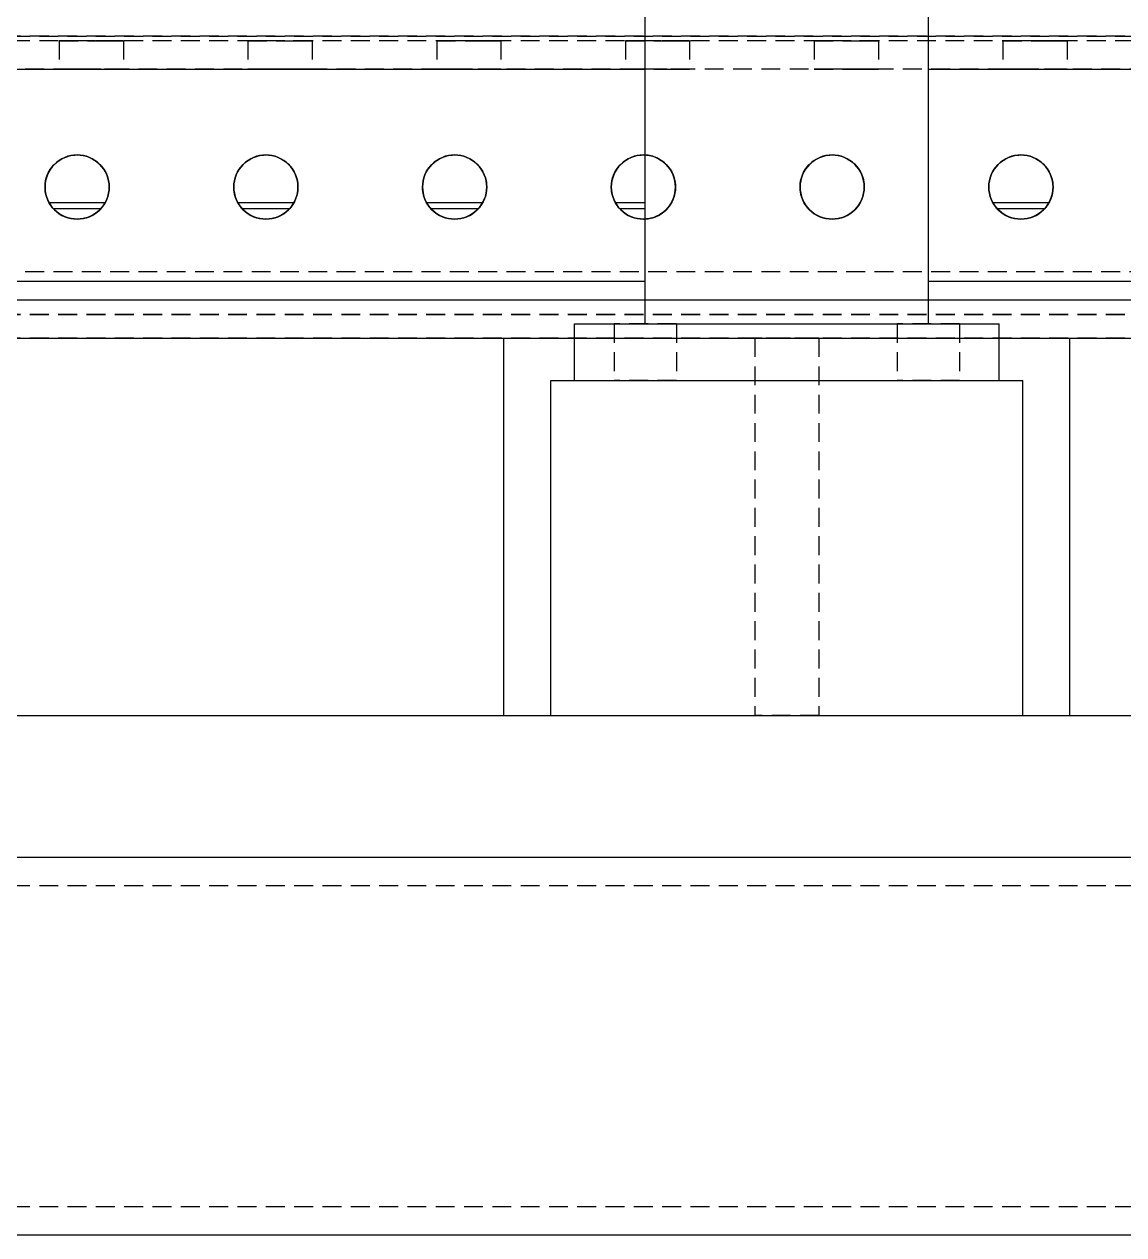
# Model space of a CAD drawing. Header units: metres. Extents: x -200 to 4040, y -1684 to 360.
# Drawn here: x 1394.4 to 1510.9, y -775 to -646.7 of the extents above; entities that cross this region are included whole.
import ezdxf

# ---------------------------------------------------------------- set-up
doc = ezdxf.new("R2010")
doc.units = ezdxf.units.M
doc.linetypes.add('DASHED2', pattern=[3, 2, -1])
for name, color, linetype in [('GIZLI', 8, 'DASHED2'), ('GORUNEN', 7, 'Continuous'), ('TEGET', 9, 'Continuous')]:
    doc.layers.add(name, color=color, linetype=linetype)

msp = doc.modelspace()

# ---------------------------------------------------------------- linework, layer by layer
at = {"layer": 'GIZLI'}
for points in [[(1460.2, -678.5), (1460.2, -601.5)], [(1490.2, -678.5), (1490.2, -601.5)], [(2630, -648), (445, -648)], [(445, -648), (2630, -648)], [(2630, -648), (445, -648)], [(445, -648), (2630, -648)], [(2670, -648.5), (1121.5, -648.5)], [(2670, -648.5), (1121.5, -648.5)], [(1399.87, -648.5), (1398.1, -648.5)], [(1398.1, -648.5), (1403.13, -648.5)], [(1398.1, -648.5), (1398.1, -651.5)], [(1404.9, -648.5), (1399.87, -648.5)], [(1403.13, -648.5), (1404.9, -648.5)], [(1404.9, -648.5), (1404.9, -651.5)], [(1419.87, -648.5), (1418.1, -648.5)], [(1418.1, -648.5), (1423.13, -648.5)], [(1418.1, -648.5), (1418.1, -651.5)], [(1424.9, -648.5), (1419.87, -648.5)], [(1423.13, -648.5), (1424.9, -648.5)], [(1424.9, -648.5), (1424.9, -651.5)], [(1439.87, -648.5), (1438.1, -648.5)], [(1438.1, -648.5), (1443.13, -648.5)], [(1438.1, -648.5), (1438.1, -651.5)], [(1444.9, -648.5), (1439.87, -648.5)], [(1443.13, -648.5), (1444.9, -648.5)], [(1444.9, -648.5), (1444.9, -651.5)], [(1459.87, -648.5), (1458.1, -648.5)], [(1458.1, -648.5), (1463.13, -648.5)], [(1458.1, -648.5), (1458.1, -651.5)], [(1464.9, -648.5), (1459.87, -648.5)], [(1463.13, -648.5), (1464.9, -648.5)], [(1464.9, -648.5), (1464.9, -651.5)], [(1479.87, -648.5), (1478.1, -648.5)], [(1478.1, -648.5), (1483.13, -648.5)], [(1478.1, -648.5), (1478.1, -651.5)], [(1484.9, -648.5), (1479.87, -648.5)], [(1483.13, -648.5), (1484.9, -648.5)], [(1484.9, -648.5), (1484.9, -651.5)], [(1499.87, -648.5), (1498.1, -648.5)], [(1498.1, -648.5), (1503.13, -648.5)], [(1498.1, -648.5), (1498.1, -651.5)], [(1504.9, -648.5), (1499.87, -648.5)], [(1503.13, -648.5), (1504.9, -648.5)], [(1504.9, -648.5), (1504.9, -651.5)], [(3061.5, -651.5), (1121.5, -651.5)], [(3061.5, -651.5), (1121.5, -651.5)], [(1399.87, -651.5), (1398.1, -651.5)], [(1398.1, -651.5), (1403.13, -651.5)], [(1404.9, -651.5), (1399.87, -651.5)], [(1403.13, -651.5), (1404.9, -651.5)], [(1419.87, -651.5), (1418.1, -651.5)], [(1418.1, -651.5), (1423.13, -651.5)], [(1424.9, -651.5), (1419.87, -651.5)], [(1423.13, -651.5), (1424.9, -651.5)], [(1439.87, -651.5), (1438.1, -651.5)], [(1438.1, -651.5), (1443.13, -651.5)], [(1444.9, -651.5), (1439.87, -651.5)], [(1443.13, -651.5), (1444.9, -651.5)], [(1459.87, -651.5), (1458.1, -651.5)], [(1458.1, -651.5), (1463.13, -651.5)], [(1464.9, -651.5), (1459.87, -651.5)], [(1463.13, -651.5), (1464.9, -651.5)], [(1479.87, -651.5), (1478.1, -651.5)], [(1478.1, -651.5), (1483.13, -651.5)], [(1484.9, -651.5), (1479.87, -651.5)], [(1483.13, -651.5), (1484.9, -651.5)], [(1499.87, -651.5), (1498.1, -651.5)], [(1498.1, -651.5), (1503.13, -651.5)], [(1504.9, -651.5), (1499.87, -651.5)], [(1503.13, -651.5), (1504.9, -651.5)], [(1396.6, -664), (1396.615, -663.676), (1396.662, -663.355), (1396.738, -663.04), (1396.845, -662.733), (1396.98, -662.439), (1397.142, -662.158), (1397.331, -661.894), (1397.544, -661.649), (1397.779, -661.426), (1398.034, -661.226), (1398.307, -661.051), (1398.596, -660.903), (1398.897, -660.784), (1399.209, -660.693), (1399.528, -660.633), (1399.763, -660.608), (1400, -660.6)], [(1396.6, -664), (1396.616, -663.667), (1396.665, -663.337), (1396.746, -663.013), (1396.859, -662.699), (1397.001, -662.397), (1397.173, -662.111), (1397.372, -661.843), (1397.596, -661.596), (1397.843, -661.372), (1398.111, -661.173), (1398.397, -661.001), (1398.699, -660.859), (1399.013, -660.746), (1399.337, -660.665), (1399.667, -660.616), (1400, -660.6)], [(1400, -660.6), (1399.667, -660.616), (1399.337, -660.665), (1399.013, -660.746), (1398.699, -660.859), (1398.397, -661.001), (1398.111, -661.173), (1397.843, -661.372), (1397.596, -661.596), (1397.372, -661.843), (1397.173, -662.111), (1397.001, -662.397), (1396.859, -662.699), (1396.746, -663.013), (1396.665, -663.337), (1396.616, -663.667), (1396.6, -664)], [(1400, -660.6), (1400.324, -660.615), (1400.645, -660.662), (1400.96, -660.738), (1401.267, -660.845), (1401.561, -660.98), (1401.842, -661.142), (1402.106, -661.331), (1402.351, -661.544), (1402.574, -661.779), (1402.774, -662.034), (1402.949, -662.307), (1403.097, -662.596), (1403.216, -662.897), (1403.307, -663.209), (1403.367, -663.528), (1403.392, -663.763), (1403.4, -664)], [(1400, -660.6), (1400.333, -660.616), (1400.663, -660.665), (1400.987, -660.746), (1401.301, -660.859), (1401.603, -661.001), (1401.889, -661.173), (1402.157, -661.372), (1402.404, -661.596), (1402.628, -661.843), (1402.827, -662.111), (1402.999, -662.397), (1403.141, -662.699), (1403.254, -663.013), (1403.335, -663.337), (1403.384, -663.667), (1403.4, -664)], [(1403.4, -664), (1403.384, -663.667), (1403.335, -663.337), (1403.254, -663.013), (1403.141, -662.699), (1402.999, -662.397), (1402.827, -662.111), (1402.628, -661.843), (1402.404, -661.596), (1402.157, -661.372), (1401.889, -661.173), (1401.603, -661.001), (1401.301, -660.859), (1400.987, -660.746), (1400.663, -660.665), (1400.333, -660.616), (1400, -660.6)], [(1416.6, -664), (1416.615, -663.676), (1416.662, -663.355), (1416.738, -663.04), (1416.845, -662.733), (1416.98, -662.439), (1417.142, -662.158), (1417.331, -661.894), (1417.544, -661.649), (1417.779, -661.426), (1418.034, -661.226), (1418.307, -661.051), (1418.596, -660.903), (1418.897, -660.784), (1419.209, -660.693), (1419.528, -660.633), (1419.763, -660.608), (1420, -660.6)], [(1416.6, -664), (1416.616, -663.667), (1416.665, -663.337), (1416.746, -663.013), (1416.859, -662.699), (1417.001, -662.397), (1417.173, -662.111), (1417.372, -661.843), (1417.596, -661.596), (1417.843, -661.372), (1418.111, -661.173), (1418.397, -661.001), (1418.699, -660.859), (1419.013, -660.746), (1419.337, -660.665), (1419.667, -660.616), (1420, -660.6)], [(1420, -660.6), (1419.667, -660.616), (1419.337, -660.665), (1419.013, -660.746), (1418.699, -660.859), (1418.397, -661.001), (1418.111, -661.173), (1417.843, -661.372), (1417.596, -661.596), (1417.372, -661.843), (1417.173, -662.111), (1417.001, -662.397), (1416.859, -662.699), (1416.746, -663.013), (1416.665, -663.337), (1416.616, -663.667), (1416.6, -664)], [(1420, -660.6), (1420.324, -660.615), (1420.645, -660.662), (1420.96, -660.738), (1421.267, -660.845), (1421.561, -660.98), (1421.842, -661.142), (1422.106, -661.331), (1422.351, -661.544), (1422.574, -661.779), (1422.774, -662.034), (1422.949, -662.307), (1423.097, -662.596), (1423.216, -662.897), (1423.307, -663.209), (1423.367, -663.528), (1423.392, -663.763), (1423.4, -664)], [(1420, -660.6), (1420.333, -660.616), (1420.663, -660.665), (1420.987, -660.746), (1421.301, -660.859), (1421.603, -661.001), (1421.889, -661.173), (1422.157, -661.372), (1422.404, -661.596), (1422.628, -661.843), (1422.827, -662.111), (1422.999, -662.397), (1423.141, -662.699), (1423.254, -663.013), (1423.335, -663.337), (1423.384, -663.667), (1423.4, -664)], [(1423.4, -664), (1423.384, -663.667), (1423.335, -663.337), (1423.254, -663.013), (1423.141, -662.699), (1422.999, -662.397), (1422.827, -662.111), (1422.628, -661.843), (1422.404, -661.596), (1422.157, -661.372), (1421.889, -661.173), (1421.603, -661.001), (1421.301, -660.859), (1420.987, -660.746), (1420.663, -660.665), (1420.333, -660.616), (1420, -660.6)], [(1436.6, -664), (1436.615, -663.676), (1436.662, -663.355), (1436.738, -663.04), (1436.845, -662.733), (1436.98, -662.439), (1437.142, -662.158), (1437.331, -661.894), (1437.544, -661.649), (1437.779, -661.426), (1438.034, -661.226), (1438.307, -661.051), (1438.596, -660.903), (1438.897, -660.784), (1439.209, -660.693), (1439.528, -660.633), (1439.763, -660.608), (1440, -660.6)], [(1436.6, -664), (1436.616, -663.667), (1436.665, -663.337), (1436.746, -663.013), (1436.859, -662.699), (1437.001, -662.397), (1437.173, -662.111), (1437.372, -661.843), (1437.596, -661.596), (1437.843, -661.372), (1438.111, -661.173), (1438.397, -661.001), (1438.699, -660.859), (1439.013, -660.746), (1439.337, -660.665), (1439.667, -660.616), (1440, -660.6)], [(1440, -660.6), (1439.667, -660.616), (1439.337, -660.665), (1439.013, -660.746), (1438.699, -660.859), (1438.397, -661.001), (1438.111, -661.173), (1437.843, -661.372), (1437.596, -661.596), (1437.372, -661.843), (1437.173, -662.111), (1437.001, -662.397), (1436.859, -662.699), (1436.746, -663.013), (1436.665, -663.337), (1436.616, -663.667), (1436.6, -664)], [(1440, -660.6), (1440.324, -660.615), (1440.645, -660.662), (1440.96, -660.738), (1441.267, -660.845), (1441.561, -660.98), (1441.842, -661.142), (1442.106, -661.331), (1442.351, -661.544), (1442.574, -661.779), (1442.774, -662.034), (1442.949, -662.307), (1443.097, -662.596), (1443.216, -662.897), (1443.307, -663.209), (1443.367, -663.528), (1443.392, -663.763), (1443.4, -664)], [(1440, -660.6), (1440.333, -660.616), (1440.663, -660.665), (1440.987, -660.746), (1441.301, -660.859), (1441.603, -661.001), (1441.889, -661.173), (1442.157, -661.372), (1442.404, -661.596), (1442.628, -661.843), (1442.827, -662.111), (1442.999, -662.397), (1443.141, -662.699), (1443.254, -663.013), (1443.335, -663.337), (1443.384, -663.667), (1443.4, -664)], [(1443.4, -664), (1443.384, -663.667), (1443.335, -663.337), (1443.254, -663.013), (1443.141, -662.699), (1442.999, -662.397), (1442.827, -662.111), (1442.628, -661.843), (1442.404, -661.596), (1442.157, -661.372), (1441.889, -661.173), (1441.603, -661.001), (1441.301, -660.859), (1440.987, -660.746), (1440.663, -660.665), (1440.333, -660.616), (1440, -660.6)], [(1456.6, -664), (1456.615, -663.676), (1456.662, -663.355), (1456.738, -663.04), (1456.845, -662.733), (1456.98, -662.439), (1457.142, -662.158), (1457.331, -661.894), (1457.544, -661.649), (1457.779, -661.426), (1458.034, -661.226), (1458.307, -661.051), (1458.596, -660.903), (1458.897, -660.784), (1459.209, -660.693), (1459.528, -660.633), (1459.763, -660.608), (1460, -660.6)], [(1456.6, -664), (1456.616, -663.667), (1456.665, -663.337), (1456.746, -663.013), (1456.859, -662.699), (1457.001, -662.397), (1457.173, -662.111), (1457.372, -661.843), (1457.596, -661.596), (1457.843, -661.372), (1458.111, -661.173), (1458.397, -661.001), (1458.699, -660.859), (1459.013, -660.746), (1459.337, -660.665), (1459.667, -660.616), (1460, -660.6)], [(1460, -660.6), (1459.667, -660.616), (1459.337, -660.665), (1459.013, -660.746), (1458.699, -660.859), (1458.397, -661.001), (1458.111, -661.173), (1457.843, -661.372), (1457.596, -661.596), (1457.372, -661.843), (1457.173, -662.111), (1457.001, -662.397), (1456.859, -662.699), (1456.746, -663.013), (1456.665, -663.337), (1456.616, -663.667), (1456.6, -664)], [(1460, -660.6), (1460.324, -660.615), (1460.645, -660.662), (1460.96, -660.738), (1461.267, -660.845), (1461.561, -660.98), (1461.842, -661.142), (1462.106, -661.331), (1462.351, -661.544), (1462.574, -661.779), (1462.774, -662.034), (1462.949, -662.307), (1463.097, -662.596), (1463.216, -662.897), (1463.307, -663.209), (1463.367, -663.528), (1463.392, -663.763), (1463.4, -664)], [(1460, -660.6), (1460.333, -660.616), (1460.663, -660.665), (1460.987, -660.746), (1461.301, -660.859), (1461.603, -661.001), (1461.889, -661.173), (1462.157, -661.372), (1462.404, -661.596), (1462.628, -661.843), (1462.827, -662.111), (1462.999, -662.397), (1463.141, -662.699), (1463.254, -663.013), (1463.335, -663.337), (1463.384, -663.667), (1463.4, -664)], [(1463.4, -664), (1463.384, -663.667), (1463.335, -663.337), (1463.254, -663.013), (1463.141, -662.699), (1462.999, -662.397), (1462.827, -662.111), (1462.628, -661.843), (1462.404, -661.596), (1462.157, -661.372), (1461.889, -661.173), (1461.603, -661.001), (1461.301, -660.859), (1460.987, -660.746), (1460.663, -660.665), (1460.333, -660.616), (1460, -660.6)], [(1463.4, -664), (1463.385, -663.679), (1463.339, -663.361), (1463.264, -663.049), (1463.16, -662.745), (1463.028, -662.453), (1462.868, -662.174), (1462.683, -661.911), (1462.474, -661.668), (1462.243, -661.445), (1461.992, -661.244), (1461.723, -661.069), (1461.438, -660.919), (1461.141, -660.797), (1460.834, -660.704), (1460.519, -660.64), (1460.2, -660.606)], [(1476.6, -664), (1476.615, -663.676), (1476.662, -663.355), (1476.738, -663.04), (1476.845, -662.733), (1476.98, -662.439), (1477.142, -662.158), (1477.331, -661.894), (1477.544, -661.649), (1477.779, -661.426), (1478.034, -661.226), (1478.307, -661.051), (1478.596, -660.903), (1478.897, -660.784), (1479.209, -660.693), (1479.528, -660.633), (1479.763, -660.608), (1480, -660.6)], [(1476.6, -664), (1476.616, -663.667), (1476.665, -663.337), (1476.746, -663.013), (1476.859, -662.699), (1477.001, -662.397), (1477.173, -662.111), (1477.372, -661.843), (1477.596, -661.596), (1477.843, -661.372), (1478.111, -661.173), (1478.397, -661.001), (1478.699, -660.859), (1479.013, -660.746), (1479.337, -660.665), (1479.667, -660.616), (1480, -660.6)], [(1480, -660.6), (1479.667, -660.616), (1479.337, -660.665), (1479.013, -660.746), (1478.699, -660.859), (1478.397, -661.001), (1478.111, -661.173), (1477.843, -661.372), (1477.596, -661.596), (1477.372, -661.843), (1477.173, -662.111), (1477.001, -662.397), (1476.859, -662.699), (1476.746, -663.013), (1476.665, -663.337), (1476.616, -663.667), (1476.6, -664)], [(1480, -660.6), (1479.667, -660.616), (1479.337, -660.665), (1479.013, -660.746), (1478.699, -660.859), (1478.397, -661.001), (1478.111, -661.173), (1477.843, -661.372), (1477.596, -661.596), (1477.372, -661.843), (1477.173, -662.111), (1477.001, -662.397), (1476.859, -662.699), (1476.746, -663.013), (1476.665, -663.337), (1476.616, -663.667), (1476.6, -664)], [(1480, -660.6), (1480.324, -660.615), (1480.645, -660.662), (1480.96, -660.738), (1481.267, -660.845), (1481.561, -660.98), (1481.842, -661.142), (1482.106, -661.331), (1482.351, -661.544), (1482.574, -661.779), (1482.774, -662.034), (1482.949, -662.307), (1483.097, -662.596), (1483.216, -662.897), (1483.307, -663.209), (1483.367, -663.528), (1483.392, -663.763), (1483.4, -664)], [(1480, -660.6), (1480.333, -660.616), (1480.663, -660.665), (1480.987, -660.746), (1481.301, -660.859), (1481.603, -661.001), (1481.889, -661.173), (1482.157, -661.372), (1482.404, -661.596), (1482.628, -661.843), (1482.827, -662.111), (1482.999, -662.397), (1483.141, -662.699), (1483.254, -663.013), (1483.335, -663.337), (1483.384, -663.667), (1483.4, -664)], [(1483.4, -664), (1483.384, -663.667), (1483.335, -663.337), (1483.254, -663.013), (1483.141, -662.699), (1482.999, -662.397), (1482.827, -662.111), (1482.628, -661.843), (1482.404, -661.596), (1482.157, -661.372), (1481.889, -661.173), (1481.603, -661.001), (1481.301, -660.859), (1480.987, -660.746), (1480.663, -660.665), (1480.333, -660.616), (1480, -660.6)], [(1483.4, -664), (1483.384, -663.667), (1483.335, -663.337), (1483.254, -663.013), (1483.141, -662.699), (1482.999, -662.397), (1482.827, -662.111), (1482.628, -661.843), (1482.404, -661.596), (1482.157, -661.372), (1481.889, -661.173), (1481.603, -661.001), (1481.301, -660.859), (1480.987, -660.746), (1480.663, -660.665), (1480.333, -660.616), (1480, -660.6)], [(1496.6, -664), (1496.615, -663.676), (1496.662, -663.355), (1496.738, -663.04), (1496.845, -662.733), (1496.98, -662.439), (1497.142, -662.158), (1497.331, -661.894), (1497.544, -661.649), (1497.779, -661.426), (1498.034, -661.226), (1498.307, -661.051), (1498.596, -660.903), (1498.897, -660.784), (1499.209, -660.693), (1499.528, -660.633), (1499.763, -660.608), (1500, -660.6)], [(1496.6, -664), (1496.616, -663.667), (1496.665, -663.337), (1496.746, -663.013), (1496.859, -662.699), (1497.001, -662.397), (1497.173, -662.111), (1497.372, -661.843), (1497.596, -661.596), (1497.843, -661.372), (1498.111, -661.173), (1498.397, -661.001), (1498.699, -660.859), (1499.013, -660.746), (1499.337, -660.665), (1499.667, -660.616), (1500, -660.6)], [(1500, -660.6), (1499.667, -660.616), (1499.337, -660.665), (1499.013, -660.746), (1498.699, -660.859), (1498.397, -661.001), (1498.111, -661.173), (1497.843, -661.372), (1497.596, -661.596), (1497.372, -661.843), (1497.173, -662.111), (1497.001, -662.397), (1496.859, -662.699), (1496.746, -663.013), (1496.665, -663.337), (1496.616, -663.667), (1496.6, -664)], [(1500, -660.6), (1500.324, -660.615), (1500.645, -660.662), (1500.96, -660.738), (1501.267, -660.845), (1501.561, -660.98), (1501.842, -661.142), (1502.106, -661.331), (1502.351, -661.544), (1502.574, -661.779), (1502.774, -662.034), (1502.949, -662.307), (1503.097, -662.596), (1503.216, -662.897), (1503.307, -663.209), (1503.367, -663.528), (1503.392, -663.763), (1503.4, -664)], [(1500, -660.6), (1500.333, -660.616), (1500.663, -660.665), (1500.987, -660.746), (1501.301, -660.859), (1501.603, -661.001), (1501.889, -661.173), (1502.157, -661.372), (1502.404, -661.596), (1502.628, -661.843), (1502.827, -662.111), (1502.999, -662.397), (1503.141, -662.699), (1503.254, -663.013), (1503.335, -663.337), (1503.384, -663.667), (1503.4, -664)], [(1503.4, -664), (1503.384, -663.667), (1503.335, -663.337), (1503.254, -663.013), (1503.141, -662.699), (1502.999, -662.397), (1502.827, -662.111), (1502.628, -661.843), (1502.404, -661.596), (1502.157, -661.372), (1501.889, -661.173), (1501.603, -661.001), (1501.301, -660.859), (1500.987, -660.746), (1500.663, -660.665), (1500.333, -660.616), (1500, -660.6)], [(1400, -667.4), (1399.676, -667.385), (1399.355, -667.338), (1399.04, -667.262), (1398.733, -667.155), (1398.439, -667.02), (1398.158, -666.858), (1397.894, -666.669), (1397.649, -666.456), (1397.426, -666.221), (1397.226, -665.966), (1397.051, -665.693), (1396.903, -665.404), (1396.784, -665.103), (1396.693, -664.791), (1396.633, -664.472), (1396.608, -664.237), (1396.6, -664)], [(1400, -667.4), (1399.667, -667.384), (1399.337, -667.335), (1399.013, -667.254), (1398.699, -667.141), (1398.397, -666.999), (1398.111, -666.827), (1397.843, -666.628), (1397.596, -666.404), (1397.372, -666.157), (1397.173, -665.889), (1397.001, -665.603), (1396.859, -665.301), (1396.746, -664.987), (1396.665, -664.663), (1396.616, -664.333), (1396.6, -664)], [(1396.6, -664), (1396.616, -664.333), (1396.665, -664.663), (1396.746, -664.987), (1396.859, -665.301), (1397.001, -665.603), (1397.173, -665.889), (1397.372, -666.157), (1397.596, -666.404), (1397.843, -666.628), (1398.111, -666.827), (1398.397, -666.999), (1398.699, -667.141), (1399.013, -667.254), (1399.337, -667.335), (1399.667, -667.384), (1400, -667.4)], [(1403.4, -664), (1403.385, -664.324), (1403.338, -664.645), (1403.262, -664.96), (1403.155, -665.267), (1403.02, -665.561), (1402.858, -665.842), (1402.669, -666.106), (1402.456, -666.351), (1402.221, -666.574), (1401.966, -666.774), (1401.693, -666.949), (1401.404, -667.097), (1401.103, -667.216), (1400.791, -667.307), (1400.472, -667.367), (1400.237, -667.392), (1400, -667.4)], [(1403.4, -664), (1403.384, -664.333), (1403.335, -664.663), (1403.254, -664.987), (1403.141, -665.301), (1402.999, -665.603), (1402.827, -665.889), (1402.628, -666.157), (1402.404, -666.404), (1402.157, -666.628), (1401.889, -666.827), (1401.603, -666.999), (1401.301, -667.141), (1400.987, -667.254), (1400.663, -667.335), (1400.333, -667.384), (1400, -667.4)], [(1400, -667.4), (1400.333, -667.384), (1400.663, -667.335), (1400.987, -667.254), (1401.301, -667.141), (1401.603, -666.999), (1401.889, -666.827), (1402.157, -666.628), (1402.404, -666.404), (1402.628, -666.157), (1402.827, -665.889), (1402.999, -665.603), (1403.141, -665.301), (1403.254, -664.987), (1403.335, -664.663), (1403.384, -664.333), (1403.4, -664)], [(1420, -667.4), (1419.676, -667.385), (1419.355, -667.338), (1419.04, -667.262), (1418.733, -667.155), (1418.439, -667.02), (1418.158, -666.858), (1417.894, -666.669), (1417.649, -666.456), (1417.426, -666.221), (1417.226, -665.966), (1417.051, -665.693), (1416.903, -665.404), (1416.784, -665.103), (1416.693, -664.791), (1416.633, -664.472), (1416.608, -664.237), (1416.6, -664)], [(1420, -667.4), (1419.667, -667.384), (1419.337, -667.335), (1419.013, -667.254), (1418.699, -667.141), (1418.397, -666.999), (1418.111, -666.827), (1417.843, -666.628), (1417.596, -666.404), (1417.372, -666.157), (1417.173, -665.889), (1417.001, -665.603), (1416.859, -665.301), (1416.746, -664.987), (1416.665, -664.663), (1416.616, -664.333), (1416.6, -664)], [(1416.6, -664), (1416.616, -664.333), (1416.665, -664.663), (1416.746, -664.987), (1416.859, -665.301), (1417.001, -665.603), (1417.173, -665.889), (1417.372, -666.157), (1417.596, -666.404), (1417.843, -666.628), (1418.111, -666.827), (1418.397, -666.999), (1418.699, -667.141), (1419.013, -667.254), (1419.337, -667.335), (1419.667, -667.384), (1420, -667.4)], [(1423.4, -664), (1423.385, -664.324), (1423.338, -664.645), (1423.262, -664.96), (1423.155, -665.267), (1423.02, -665.561), (1422.858, -665.842), (1422.669, -666.106), (1422.456, -666.351), (1422.221, -666.574), (1421.966, -666.774), (1421.693, -666.949), (1421.404, -667.097), (1421.103, -667.216), (1420.791, -667.307), (1420.472, -667.367), (1420.237, -667.392), (1420, -667.4)], [(1423.4, -664), (1423.384, -664.333), (1423.335, -664.663), (1423.254, -664.987), (1423.141, -665.301), (1422.999, -665.603), (1422.827, -665.889), (1422.628, -666.157), (1422.404, -666.404), (1422.157, -666.628), (1421.889, -666.827), (1421.603, -666.999), (1421.301, -667.141), (1420.987, -667.254), (1420.663, -667.335), (1420.333, -667.384), (1420, -667.4)], [(1420, -667.4), (1420.333, -667.384), (1420.663, -667.335), (1420.987, -667.254), (1421.301, -667.141), (1421.603, -666.999), (1421.889, -666.827), (1422.157, -666.628), (1422.404, -666.404), (1422.628, -666.157), (1422.827, -665.889), (1422.999, -665.603), (1423.141, -665.301), (1423.254, -664.987), (1423.335, -664.663), (1423.384, -664.333), (1423.4, -664)], [(1440, -667.4), (1439.676, -667.385), (1439.355, -667.338), (1439.04, -667.262), (1438.733, -667.155), (1438.439, -667.02), (1438.158, -666.858), (1437.894, -666.669), (1437.649, -666.456), (1437.426, -666.221), (1437.226, -665.966), (1437.051, -665.693), (1436.903, -665.404), (1436.784, -665.103), (1436.693, -664.791), (1436.633, -664.472), (1436.608, -664.237), (1436.6, -664)], [(1440, -667.4), (1439.667, -667.384), (1439.337, -667.335), (1439.013, -667.254), (1438.699, -667.141), (1438.397, -666.999), (1438.111, -666.827), (1437.843, -666.628), (1437.596, -666.404), (1437.372, -666.157), (1437.173, -665.889), (1437.001, -665.603), (1436.859, -665.301), (1436.746, -664.987), (1436.665, -664.663), (1436.616, -664.333), (1436.6, -664)], [(1436.6, -664), (1436.616, -664.333), (1436.665, -664.663), (1436.746, -664.987), (1436.859, -665.301), (1437.001, -665.603), (1437.173, -665.889), (1437.372, -666.157), (1437.596, -666.404), (1437.843, -666.628), (1438.111, -666.827), (1438.397, -666.999), (1438.699, -667.141), (1439.013, -667.254), (1439.337, -667.335), (1439.667, -667.384), (1440, -667.4)], [(1443.4, -664), (1443.385, -664.324), (1443.338, -664.645), (1443.262, -664.96), (1443.155, -665.267), (1443.02, -665.561), (1442.858, -665.842), (1442.669, -666.106), (1442.456, -666.351), (1442.221, -666.574), (1441.966, -666.774), (1441.693, -666.949), (1441.404, -667.097), (1441.103, -667.216), (1440.791, -667.307), (1440.472, -667.367), (1440.237, -667.392), (1440, -667.4)], [(1443.4, -664), (1443.384, -664.333), (1443.335, -664.663), (1443.254, -664.987), (1443.141, -665.301), (1442.999, -665.603), (1442.827, -665.889), (1442.628, -666.157), (1442.404, -666.404), (1442.157, -666.628), (1441.889, -666.827), (1441.603, -666.999), (1441.301, -667.141), (1440.987, -667.254), (1440.663, -667.335), (1440.333, -667.384), (1440, -667.4)], [(1440, -667.4), (1440.333, -667.384), (1440.663, -667.335), (1440.987, -667.254), (1441.301, -667.141), (1441.603, -666.999), (1441.889, -666.827), (1442.157, -666.628), (1442.404, -666.404), (1442.628, -666.157), (1442.827, -665.889), (1442.999, -665.603), (1443.141, -665.301), (1443.254, -664.987), (1443.335, -664.663), (1443.384, -664.333), (1443.4, -664)], [(1460, -667.4), (1459.676, -667.385), (1459.355, -667.338), (1459.04, -667.262), (1458.733, -667.155), (1458.439, -667.02), (1458.158, -666.858), (1457.894, -666.669), (1457.649, -666.456), (1457.426, -666.221), (1457.226, -665.966), (1457.051, -665.693), (1456.903, -665.404), (1456.784, -665.103), (1456.693, -664.791), (1456.633, -664.472), (1456.608, -664.237), (1456.6, -664)], [(1460, -667.4), (1459.667, -667.384), (1459.337, -667.335), (1459.013, -667.254), (1458.699, -667.141), (1458.397, -666.999), (1458.111, -666.827), (1457.843, -666.628), (1457.596, -666.404), (1457.372, -666.157), (1457.173, -665.889), (1457.001, -665.603), (1456.859, -665.301), (1456.746, -664.987), (1456.665, -664.663), (1456.616, -664.333), (1456.6, -664)], [(1456.6, -664), (1456.616, -664.333), (1456.665, -664.663), (1456.746, -664.987), (1456.859, -665.301), (1457.001, -665.603), (1457.173, -665.889), (1457.372, -666.157), (1457.596, -666.404), (1457.843, -666.628), (1458.111, -666.827), (1458.397, -666.999), (1458.699, -667.141), (1459.013, -667.254), (1459.337, -667.335), (1459.667, -667.384), (1460, -667.4)], [(1463.4, -664), (1463.385, -664.324), (1463.338, -664.645), (1463.262, -664.96), (1463.155, -665.267), (1463.02, -665.561), (1462.858, -665.842), (1462.669, -666.106), (1462.456, -666.351), (1462.221, -666.574), (1461.966, -666.774), (1461.693, -666.949), (1461.404, -667.097), (1461.103, -667.216), (1460.791, -667.307), (1460.472, -667.367), (1460.237, -667.392), (1460, -667.4)], [(1463.4, -664), (1463.384, -664.333), (1463.335, -664.663), (1463.254, -664.987), (1463.141, -665.301), (1462.999, -665.603), (1462.827, -665.889), (1462.628, -666.157), (1462.404, -666.404), (1462.157, -666.628), (1461.889, -666.827), (1461.603, -666.999), (1461.301, -667.141), (1460.987, -667.254), (1460.663, -667.335), (1460.333, -667.384), (1460, -667.4)], [(1460, -667.4), (1460.333, -667.384), (1460.663, -667.335), (1460.987, -667.254), (1461.301, -667.141), (1461.603, -666.999), (1461.889, -666.827), (1462.157, -666.628), (1462.404, -666.404), (1462.628, -666.157), (1462.827, -665.889), (1462.999, -665.603), (1463.141, -665.301), (1463.254, -664.987), (1463.335, -664.663), (1463.384, -664.333), (1463.4, -664)], [(1460.2, -667.394), (1460.519, -667.36), (1460.834, -667.296), (1461.141, -667.203), (1461.438, -667.081), (1461.723, -666.931), (1461.992, -666.756), (1462.243, -666.555), (1462.474, -666.332), (1462.683, -666.089), (1462.868, -665.826), (1463.028, -665.547), (1463.16, -665.255), (1463.264, -664.951), (1463.339, -664.639), (1463.385, -664.321), (1463.4, -664)], [(1480, -667.4), (1479.676, -667.385), (1479.355, -667.338), (1479.04, -667.262), (1478.733, -667.155), (1478.439, -667.02), (1478.158, -666.858), (1477.894, -666.669), (1477.649, -666.456), (1477.426, -666.221), (1477.226, -665.966), (1477.051, -665.693), (1476.903, -665.404), (1476.784, -665.103), (1476.693, -664.791), (1476.633, -664.472), (1476.608, -664.237), (1476.6, -664)], [(1480, -667.4), (1479.667, -667.384), (1479.337, -667.335), (1479.013, -667.254), (1478.699, -667.141), (1478.397, -666.999), (1478.111, -666.827), (1477.843, -666.628), (1477.596, -666.404), (1477.372, -666.157), (1477.173, -665.889), (1477.001, -665.603), (1476.859, -665.301), (1476.746, -664.987), (1476.665, -664.663), (1476.616, -664.333), (1476.6, -664)], [(1476.6, -664), (1476.616, -664.333), (1476.665, -664.663), (1476.746, -664.987), (1476.859, -665.301), (1477.001, -665.603), (1477.173, -665.889), (1477.372, -666.157), (1477.596, -666.404), (1477.843, -666.628), (1478.111, -666.827), (1478.397, -666.999), (1478.699, -667.141), (1479.013, -667.254), (1479.337, -667.335), (1479.667, -667.384), (1480, -667.4)], [(1476.6, -664), (1476.616, -664.333), (1476.665, -664.663), (1476.746, -664.987), (1476.859, -665.301), (1477.001, -665.603), (1477.173, -665.889), (1477.372, -666.157), (1477.596, -666.404), (1477.843, -666.628), (1478.111, -666.827), (1478.397, -666.999), (1478.699, -667.141), (1479.013, -667.254), (1479.337, -667.335), (1479.667, -667.384), (1480, -667.4)], [(1483.4, -664), (1483.385, -664.324), (1483.338, -664.645), (1483.262, -664.96), (1483.155, -665.267), (1483.02, -665.561), (1482.858, -665.842), (1482.669, -666.106), (1482.456, -666.351), (1482.221, -666.574), (1481.966, -666.774), (1481.693, -666.949), (1481.404, -667.097), (1481.103, -667.216), (1480.791, -667.307), (1480.472, -667.367), (1480.237, -667.392), (1480, -667.4)], [(1483.4, -664), (1483.384, -664.333), (1483.335, -664.663), (1483.254, -664.987), (1483.141, -665.301), (1482.999, -665.603), (1482.827, -665.889), (1482.628, -666.157), (1482.404, -666.404), (1482.157, -666.628), (1481.889, -666.827), (1481.603, -666.999), (1481.301, -667.141), (1480.987, -667.254), (1480.663, -667.335), (1480.333, -667.384), (1480, -667.4)], [(1480, -667.4), (1480.333, -667.384), (1480.663, -667.335), (1480.987, -667.254), (1481.301, -667.141), (1481.603, -666.999), (1481.889, -666.827), (1482.157, -666.628), (1482.404, -666.404), (1482.628, -666.157), (1482.827, -665.889), (1482.999, -665.603), (1483.141, -665.301), (1483.254, -664.987), (1483.335, -664.663), (1483.384, -664.333), (1483.4, -664)], [(1480, -667.4), (1480.333, -667.384), (1480.663, -667.335), (1480.987, -667.254), (1481.301, -667.141), (1481.603, -666.999), (1481.889, -666.827), (1482.157, -666.628), (1482.404, -666.404), (1482.628, -666.157), (1482.827, -665.889), (1482.999, -665.603), (1483.141, -665.301), (1483.254, -664.987), (1483.335, -664.663), (1483.384, -664.333), (1483.4, -664)], [(1500, -667.4), (1499.676, -667.385), (1499.355, -667.338), (1499.04, -667.262), (1498.733, -667.155), (1498.439, -667.02), (1498.158, -666.858), (1497.894, -666.669), (1497.649, -666.456), (1497.426, -666.221), (1497.226, -665.966), (1497.051, -665.693), (1496.903, -665.404), (1496.784, -665.103), (1496.693, -664.791), (1496.633, -664.472), (1496.608, -664.237), (1496.6, -664)], [(1500, -667.4), (1499.667, -667.384), (1499.337, -667.335), (1499.013, -667.254), (1498.699, -667.141), (1498.397, -666.999), (1498.111, -666.827), (1497.843, -666.628), (1497.596, -666.404), (1497.372, -666.157), (1497.173, -665.889), (1497.001, -665.603), (1496.859, -665.301), (1496.746, -664.987), (1496.665, -664.663), (1496.616, -664.333), (1496.6, -664)], [(1496.6, -664), (1496.616, -664.333), (1496.665, -664.663), (1496.746, -664.987), (1496.859, -665.301), (1497.001, -665.603), (1497.173, -665.889), (1497.372, -666.157), (1497.596, -666.404), (1497.843, -666.628), (1498.111, -666.827), (1498.397, -666.999), (1498.699, -667.141), (1499.013, -667.254), (1499.337, -667.335), (1499.667, -667.384), (1500, -667.4)], [(1503.4, -664), (1503.385, -664.324), (1503.338, -664.645), (1503.262, -664.96), (1503.155, -665.267), (1503.02, -665.561), (1502.858, -665.842), (1502.669, -666.106), (1502.456, -666.351), (1502.221, -666.574), (1501.966, -666.774), (1501.693, -666.949), (1501.404, -667.097), (1501.103, -667.216), (1500.791, -667.307), (1500.472, -667.367), (1500.237, -667.392), (1500, -667.4)], [(1503.4, -664), (1503.384, -664.333), (1503.335, -664.663), (1503.254, -664.987), (1503.141, -665.301), (1502.999, -665.603), (1502.827, -665.889), (1502.628, -666.157), (1502.404, -666.404), (1502.157, -666.628), (1501.889, -666.827), (1501.603, -666.999), (1501.301, -667.141), (1500.987, -667.254), (1500.663, -667.335), (1500.333, -667.384), (1500, -667.4)], [(1500, -667.4), (1500.333, -667.384), (1500.663, -667.335), (1500.987, -667.254), (1501.301, -667.141), (1501.603, -666.999), (1501.889, -666.827), (1502.157, -666.628), (1502.404, -666.404), (1502.628, -666.157), (1502.827, -665.889), (1502.999, -665.603), (1503.141, -665.301), (1503.254, -664.987), (1503.335, -664.663), (1503.384, -664.333), (1503.4, -664)], [(3061.5, -673), (1121.5, -673)], [(3061.5, -673), (1121.5, -673)], [(3061.5, -673), (1121.5, -673)], [(3061.5, -673), (1121.5, -673)], [(3061.5, -676), (1121.5, -676)], [(2670, -676), (1121.5, -676)], [(3061.5, -676), (1121.5, -676)], [(3061.5, -676), (1121.5, -676)], [(2630, -677.5), (150, -677.5)], [(150, -677.5), (2630, -677.5)], [(1452.7, -678.5), (1497.7, -678.5)], [(1452.7, -684.5), (1452.7, -678.5)], [(1456.9, -678.5), (1463.5, -678.5)], [(1463.5, -678.5), (1456.9, -678.5)], [(1456.9, -678.5), (1463.5, -678.5)], [(1463.5, -678.5), (1456.9, -678.5)], [(1456.9, -678.5), (1456.9, -684.5)], [(1456.9, -678.5), (1456.9, -684.5)], [(1460.2, -678.5), (1490.2, -678.5)], [(1460.2, -678.5), (1490.2, -678.5)], [(1463.5, -678.5), (1463.5, -684.5)], [(1463.5, -678.5), (1463.5, -684.5)], [(1486.9, -678.5), (1493.5, -678.5)], [(1493.5, -678.5), (1486.9, -678.5)], [(1486.9, -678.5), (1493.5, -678.5)], [(1493.5, -678.5), (1486.9, -678.5)], [(1486.9, -678.5), (1486.9, -684.5)], [(1486.9, -678.5), (1486.9, -684.5)], [(1493.5, -678.5), (1493.5, -684.5)], [(1493.5, -678.5), (1493.5, -684.5)], [(1497.7, -684.5), (1497.7, -678.5)], [(2630, -680), (150, -680)], [(1445.2, -720), (1445.2, -680)], [(1445.2, -680), (1505.2, -680)], [(1452.7, -680), (1497.7, -680)], [(1452.7, -680), (1497.7, -680)], [(1471.8, -680), (1478.6, -680)], [(1478.6, -680), (1471.8, -680)], [(1471.8, -680), (1478.6, -680)], [(1478.6, -680), (1471.8, -680)], [(1471.8, -680), (1471.8, -720)], [(1471.8, -680), (1471.8, -720)], [(1478.6, -680), (1478.6, -720)], [(1478.6, -680), (1478.6, -720)], [(1505.2, -720), (1505.2, -680)], [(1450.2, -684.5), (1500.2, -684.5)], [(1450.2, -720), (1450.2, -684.5)], [(1452.7, -684.5), (1497.7, -684.5)], [(1452.7, -684.5), (1497.7, -684.5)], [(1456.9, -684.5), (1463.5, -684.5)], [(1463.5, -684.5), (1456.9, -684.5)], [(1456.9, -684.5), (1463.5, -684.5)], [(1463.5, -684.5), (1456.9, -684.5)], [(1486.9, -684.5), (1493.5, -684.5)], [(1493.5, -684.5), (1486.9, -684.5)], [(1486.9, -684.5), (1493.5, -684.5)], [(1493.5, -684.5), (1486.9, -684.5)], [(1500.2, -720), (1500.2, -684.5)], [(-100, -720), (3340, -720)], [(1445.2, -720), (1505.2, -720)], [(1445.2, -720), (1505.2, -720)], [(1450.2, -720), (1500.2, -720)], [(1450.2, -720), (1500.2, -720)], [(1471.8, -720), (1478.6, -720)], [(1478.6, -720), (1471.8, -720)], [(1471.8, -720), (1478.6, -720)], [(1478.6, -720), (1471.8, -720)], [(-100, -735), (3340, -735)], [(-80, -735), (3320, -735)], [(-80, -735), (3320, -735)], [(-80, -735), (3320, -735)], [(-80, -735), (3320, -735)], [(-80, -738), (3320, -738)], [(-80, -738), (3320, -738)], [(-80, -738), (3320, -738)], [(-80, -738), (3320, -738)], [(-80, -772), (3320, -772)], [(-80, -772), (3320, -772)], [(-80, -772), (3320, -772)], [(-80, -772), (3320, -772)], [(-80, -775), (3320, -775)], [(-80, -775), (3320, -775)], [(-80, -775), (3320, -775)]]:
    msp.add_lwpolyline(points, dxfattribs=at)
at = {"layer": 'GORUNEN'}
for points in [[(1460.2, -678.5), (1460.2, -601.5)], [(1490.2, -678.5), (1490.2, -601.5)], [(1400, -660.6), (1399.667, -660.616), (1399.337, -660.665), (1399.013, -660.746), (1398.699, -660.859), (1398.397, -661.001), (1398.111, -661.173), (1397.843, -661.372), (1397.596, -661.596), (1397.372, -661.843), (1397.173, -662.111), (1397.001, -662.397), (1396.859, -662.699), (1396.746, -663.013), (1396.665, -663.337), (1396.616, -663.667), (1396.6, -664)], [(1403.4, -664), (1403.384, -663.667), (1403.335, -663.337), (1403.254, -663.013), (1403.141, -662.699), (1402.999, -662.397), (1402.827, -662.111), (1402.628, -661.843), (1402.404, -661.596), (1402.157, -661.372), (1401.889, -661.173), (1401.603, -661.001), (1401.301, -660.859), (1400.987, -660.746), (1400.663, -660.665), (1400.333, -660.616), (1400, -660.6)], [(1420, -660.6), (1419.667, -660.616), (1419.337, -660.665), (1419.013, -660.746), (1418.699, -660.859), (1418.397, -661.001), (1418.111, -661.173), (1417.843, -661.372), (1417.596, -661.596), (1417.372, -661.843), (1417.173, -662.111), (1417.001, -662.397), (1416.859, -662.699), (1416.746, -663.013), (1416.665, -663.337), (1416.616, -663.667), (1416.6, -664)], [(1423.4, -664), (1423.384, -663.667), (1423.335, -663.337), (1423.254, -663.013), (1423.141, -662.699), (1422.999, -662.397), (1422.827, -662.111), (1422.628, -661.843), (1422.404, -661.596), (1422.157, -661.372), (1421.889, -661.173), (1421.603, -661.001), (1421.301, -660.859), (1420.987, -660.746), (1420.663, -660.665), (1420.333, -660.616), (1420, -660.6)], [(1440, -660.6), (1439.667, -660.616), (1439.337, -660.665), (1439.013, -660.746), (1438.699, -660.859), (1438.397, -661.001), (1438.111, -661.173), (1437.843, -661.372), (1437.596, -661.596), (1437.372, -661.843), (1437.173, -662.111), (1437.001, -662.397), (1436.859, -662.699), (1436.746, -663.013), (1436.665, -663.337), (1436.616, -663.667), (1436.6, -664)], [(1443.4, -664), (1443.384, -663.667), (1443.335, -663.337), (1443.254, -663.013), (1443.141, -662.699), (1442.999, -662.397), (1442.827, -662.111), (1442.628, -661.843), (1442.404, -661.596), (1442.157, -661.372), (1441.889, -661.173), (1441.603, -661.001), (1441.301, -660.859), (1440.987, -660.746), (1440.663, -660.665), (1440.333, -660.616), (1440, -660.6)], [(1460, -660.6), (1459.667, -660.616), (1459.337, -660.665), (1459.013, -660.746), (1458.699, -660.859), (1458.397, -661.001), (1458.111, -661.173), (1457.843, -661.372), (1457.596, -661.596), (1457.372, -661.843), (1457.173, -662.111), (1457.001, -662.397), (1456.859, -662.699), (1456.746, -663.013), (1456.665, -663.337), (1456.616, -663.667), (1456.6, -664)], [(1460.2, -660.606), (1460, -660.6)], [(1500, -660.6), (1499.667, -660.616), (1499.337, -660.665), (1499.013, -660.746), (1498.699, -660.859), (1498.397, -661.001), (1498.111, -661.173), (1497.843, -661.372), (1497.596, -661.596), (1497.372, -661.843), (1497.173, -662.111), (1497.001, -662.397), (1496.859, -662.699), (1496.746, -663.013), (1496.665, -663.337), (1496.616, -663.667), (1496.6, -664)], [(1503.4, -664), (1503.384, -663.667), (1503.335, -663.337), (1503.254, -663.013), (1503.141, -662.699), (1502.999, -662.397), (1502.827, -662.111), (1502.628, -661.843), (1502.404, -661.596), (1502.157, -661.372), (1501.889, -661.173), (1501.603, -661.001), (1501.301, -660.859), (1500.987, -660.746), (1500.663, -660.665), (1500.333, -660.616), (1500, -660.6)], [(1396.6, -664), (1396.616, -664.333), (1396.665, -664.663), (1396.746, -664.987), (1396.859, -665.301), (1397.001, -665.603), (1397.173, -665.889), (1397.372, -666.157), (1397.596, -666.404), (1397.843, -666.628), (1398.111, -666.827), (1398.397, -666.999), (1398.699, -667.141), (1399.013, -667.254), (1399.337, -667.335), (1399.667, -667.384), (1400, -667.4)], [(1400, -667.4), (1400.333, -667.384), (1400.663, -667.335), (1400.987, -667.254), (1401.301, -667.141), (1401.603, -666.999), (1401.889, -666.827), (1402.157, -666.628), (1402.404, -666.404), (1402.628, -666.157), (1402.827, -665.889), (1402.999, -665.603), (1403.141, -665.301), (1403.254, -664.987), (1403.335, -664.663), (1403.384, -664.333), (1403.4, -664)], [(1416.6, -664), (1416.616, -664.333), (1416.665, -664.663), (1416.746, -664.987), (1416.859, -665.301), (1417.001, -665.603), (1417.173, -665.889), (1417.372, -666.157), (1417.596, -666.404), (1417.843, -666.628), (1418.111, -666.827), (1418.397, -666.999), (1418.699, -667.141), (1419.013, -667.254), (1419.337, -667.335), (1419.667, -667.384), (1420, -667.4)], [(1420, -667.4), (1420.333, -667.384), (1420.663, -667.335), (1420.987, -667.254), (1421.301, -667.141), (1421.603, -666.999), (1421.889, -666.827), (1422.157, -666.628), (1422.404, -666.404), (1422.628, -666.157), (1422.827, -665.889), (1422.999, -665.603), (1423.141, -665.301), (1423.254, -664.987), (1423.335, -664.663), (1423.384, -664.333), (1423.4, -664)], [(1436.6, -664), (1436.616, -664.333), (1436.665, -664.663), (1436.746, -664.987), (1436.859, -665.301), (1437.001, -665.603), (1437.173, -665.889), (1437.372, -666.157), (1437.596, -666.404), (1437.843, -666.628), (1438.111, -666.827), (1438.397, -666.999), (1438.699, -667.141), (1439.013, -667.254), (1439.337, -667.335), (1439.667, -667.384), (1440, -667.4)], [(1440, -667.4), (1440.333, -667.384), (1440.663, -667.335), (1440.987, -667.254), (1441.301, -667.141), (1441.603, -666.999), (1441.889, -666.827), (1442.157, -666.628), (1442.404, -666.404), (1442.628, -666.157), (1442.827, -665.889), (1442.999, -665.603), (1443.141, -665.301), (1443.254, -664.987), (1443.335, -664.663), (1443.384, -664.333), (1443.4, -664)], [(1456.6, -664), (1456.616, -664.333), (1456.665, -664.663), (1456.746, -664.987), (1456.859, -665.301), (1457.001, -665.603), (1457.173, -665.889), (1457.372, -666.157), (1457.596, -666.404), (1457.843, -666.628), (1458.111, -666.827), (1458.397, -666.999), (1458.699, -667.141), (1459.013, -667.254), (1459.337, -667.335), (1459.667, -667.384), (1460, -667.4)], [(1496.6, -664), (1496.616, -664.333), (1496.665, -664.663), (1496.746, -664.987), (1496.859, -665.301), (1497.001, -665.603), (1497.173, -665.889), (1497.372, -666.157), (1497.596, -666.404), (1497.843, -666.628), (1498.111, -666.827), (1498.397, -666.999), (1498.699, -667.141), (1499.013, -667.254), (1499.337, -667.335), (1499.667, -667.384), (1500, -667.4)], [(1500, -667.4), (1500.333, -667.384), (1500.663, -667.335), (1500.987, -667.254), (1501.301, -667.141), (1501.603, -666.999), (1501.889, -666.827), (1502.157, -666.628), (1502.404, -666.404), (1502.628, -666.157), (1502.827, -665.889), (1502.999, -665.603), (1503.141, -665.301), (1503.254, -664.987), (1503.335, -664.663), (1503.384, -664.333), (1503.4, -664)], [(1460, -667.4), (1460.2, -667.394)], [(1452.7, -678.5), (1497.7, -678.5)], [(1452.7, -684.5), (1452.7, -678.5)], [(1497.7, -684.5), (1497.7, -678.5)], [(710.4, -680), (1452.7, -680)], [(1445.2, -720), (1445.2, -680)], [(1445.2, -680), (1452.7, -680)], [(1497.7, -680), (1505.2, -680)], [(1497.7, -680), (2017.6, -680)], [(1505.2, -720), (1505.2, -680)], [(1450.2, -684.5), (1500.2, -684.5)], [(1450.2, -720), (1450.2, -684.5)], [(1500.2, -720), (1500.2, -684.5)], [(-100, -720), (3340, -720)], [(-100, -735), (3340, -735)], [(-80, -775), (3320, -775)]]:
    msp.add_lwpolyline(points, dxfattribs=at)
at = {"layer": 'TEGET'}
for points in [[(710.4, -651.5), (1460.2, -651.5)], [(1490.2, -651.5), (2017.6, -651.5)], [(1402.967, -665.66), (1397.033, -665.66)], [(1402.496, -666.308), (1397.504, -666.308)], [(1422.967, -665.66), (1417.033, -665.66)], [(1422.496, -666.308), (1417.504, -666.308)], [(1442.967, -665.66), (1437.033, -665.66)], [(1442.496, -666.308), (1437.504, -666.308)], [(1460.2, -665.66), (1457.033, -665.66)], [(1460.2, -666.308), (1457.504, -666.308)], [(1502.967, -665.66), (1497.033, -665.66)], [(1502.496, -666.308), (1497.504, -666.308)], [(1460.2, -674), (710.4, -674)], [(2017.6, -674), (1490.2, -674)]]:
    msp.add_lwpolyline(points, dxfattribs=at)

doc.saveas('drawing.dxf')
